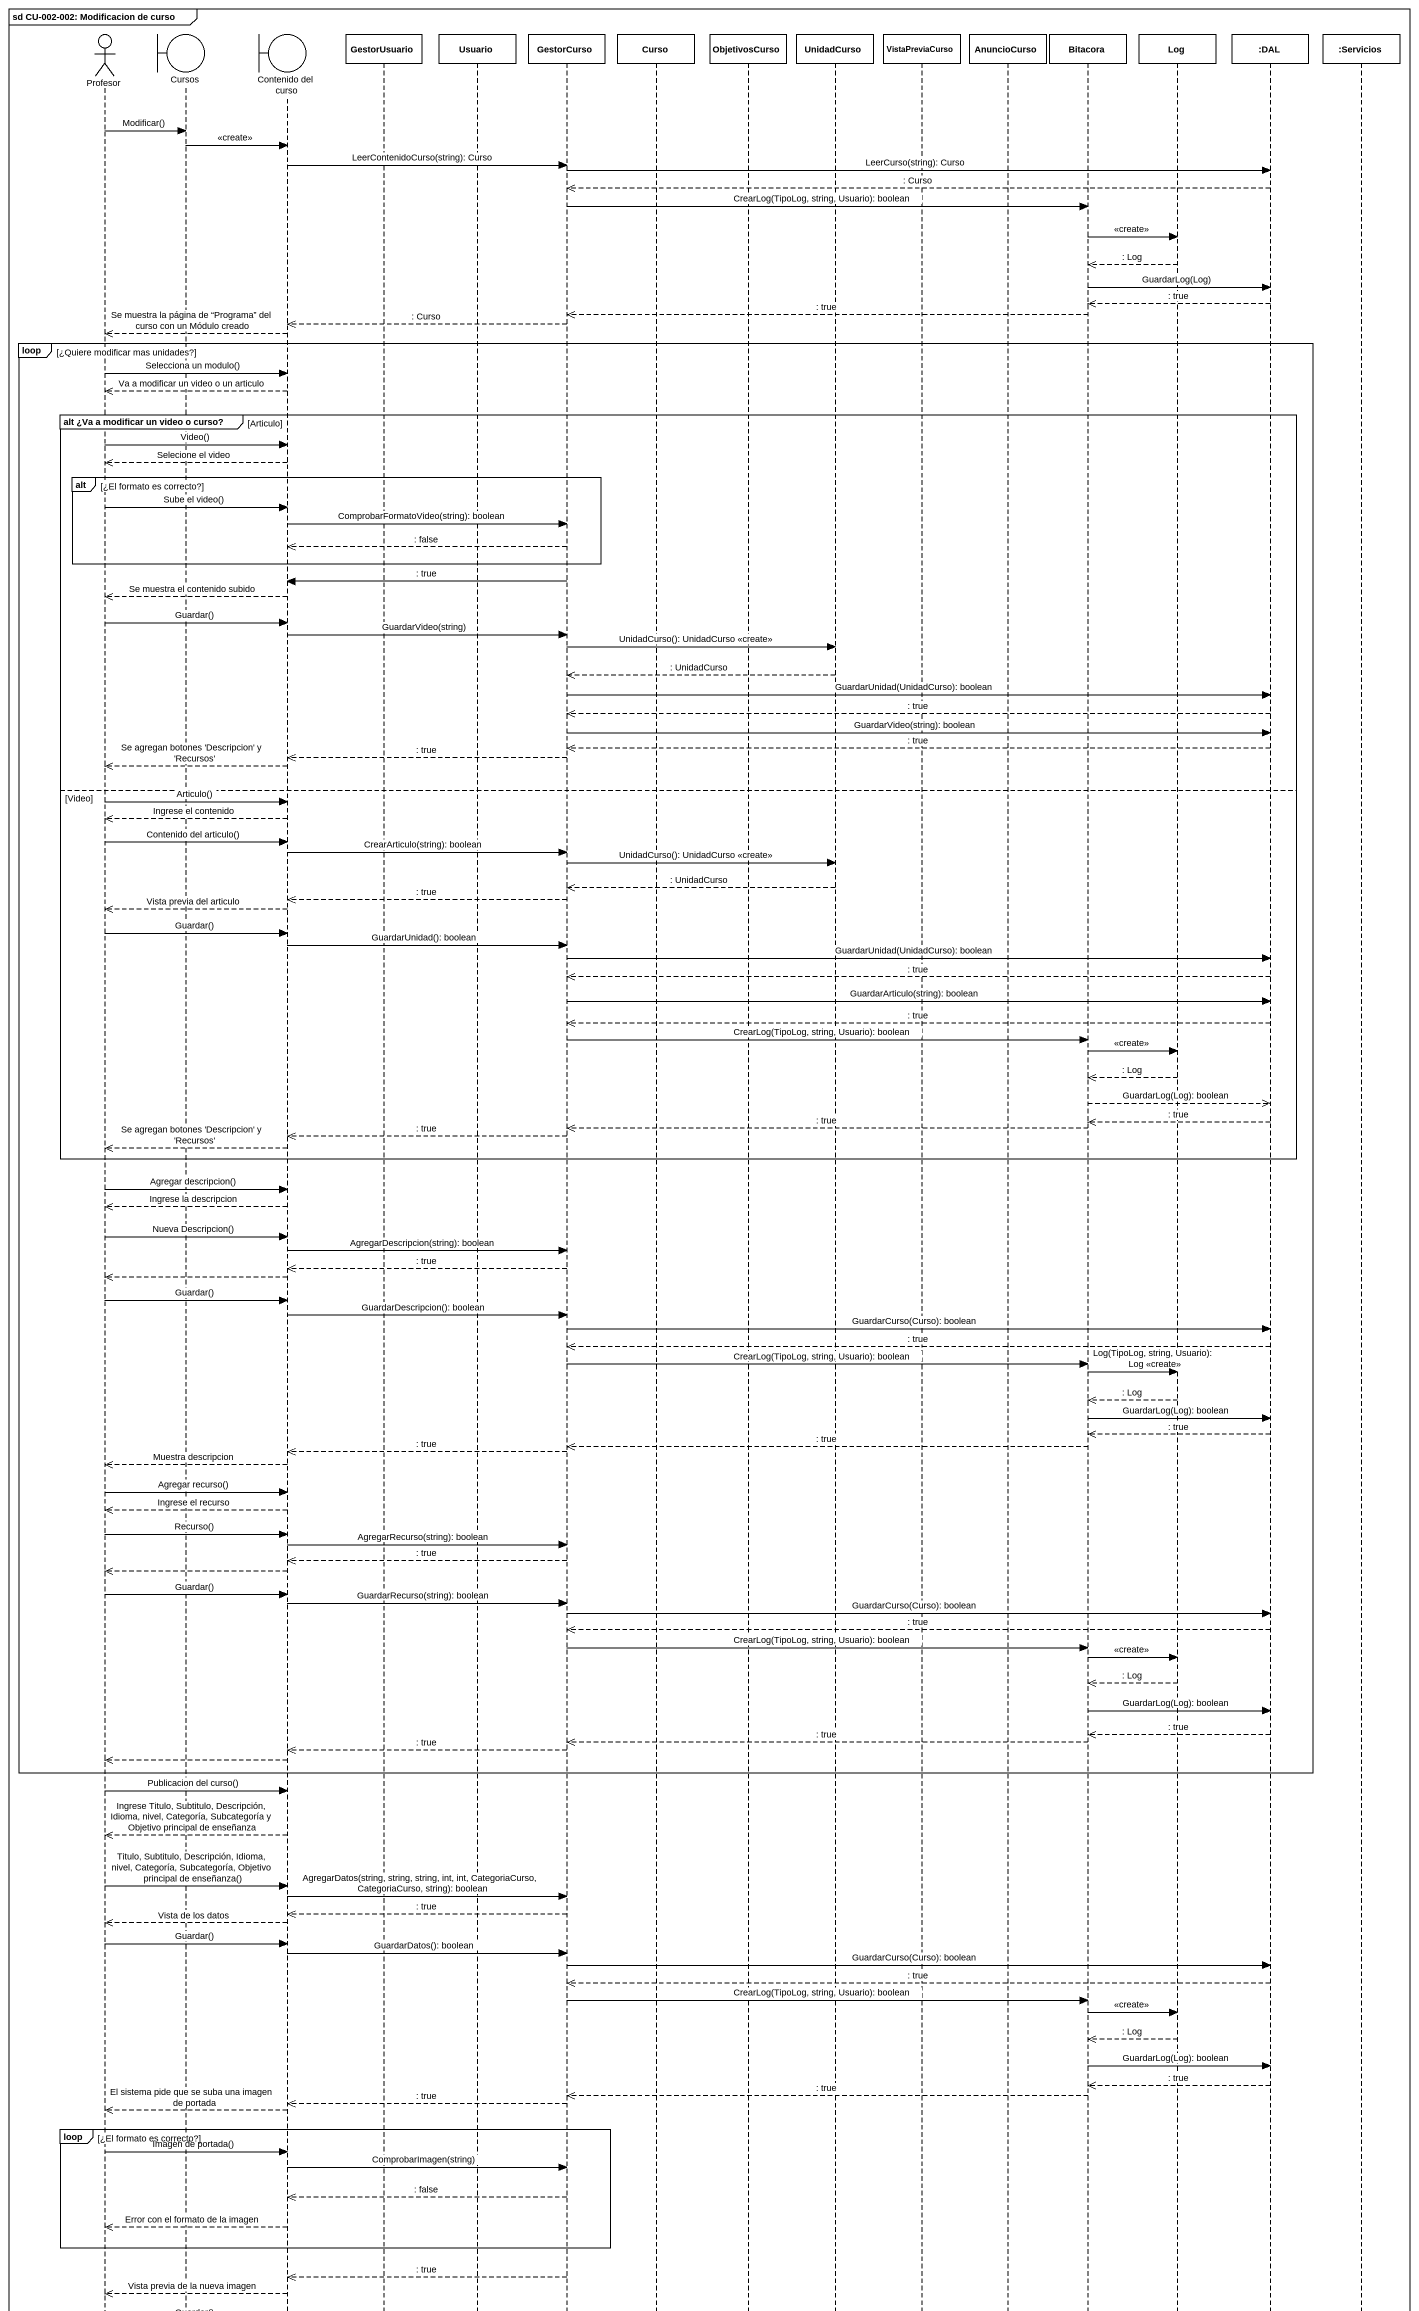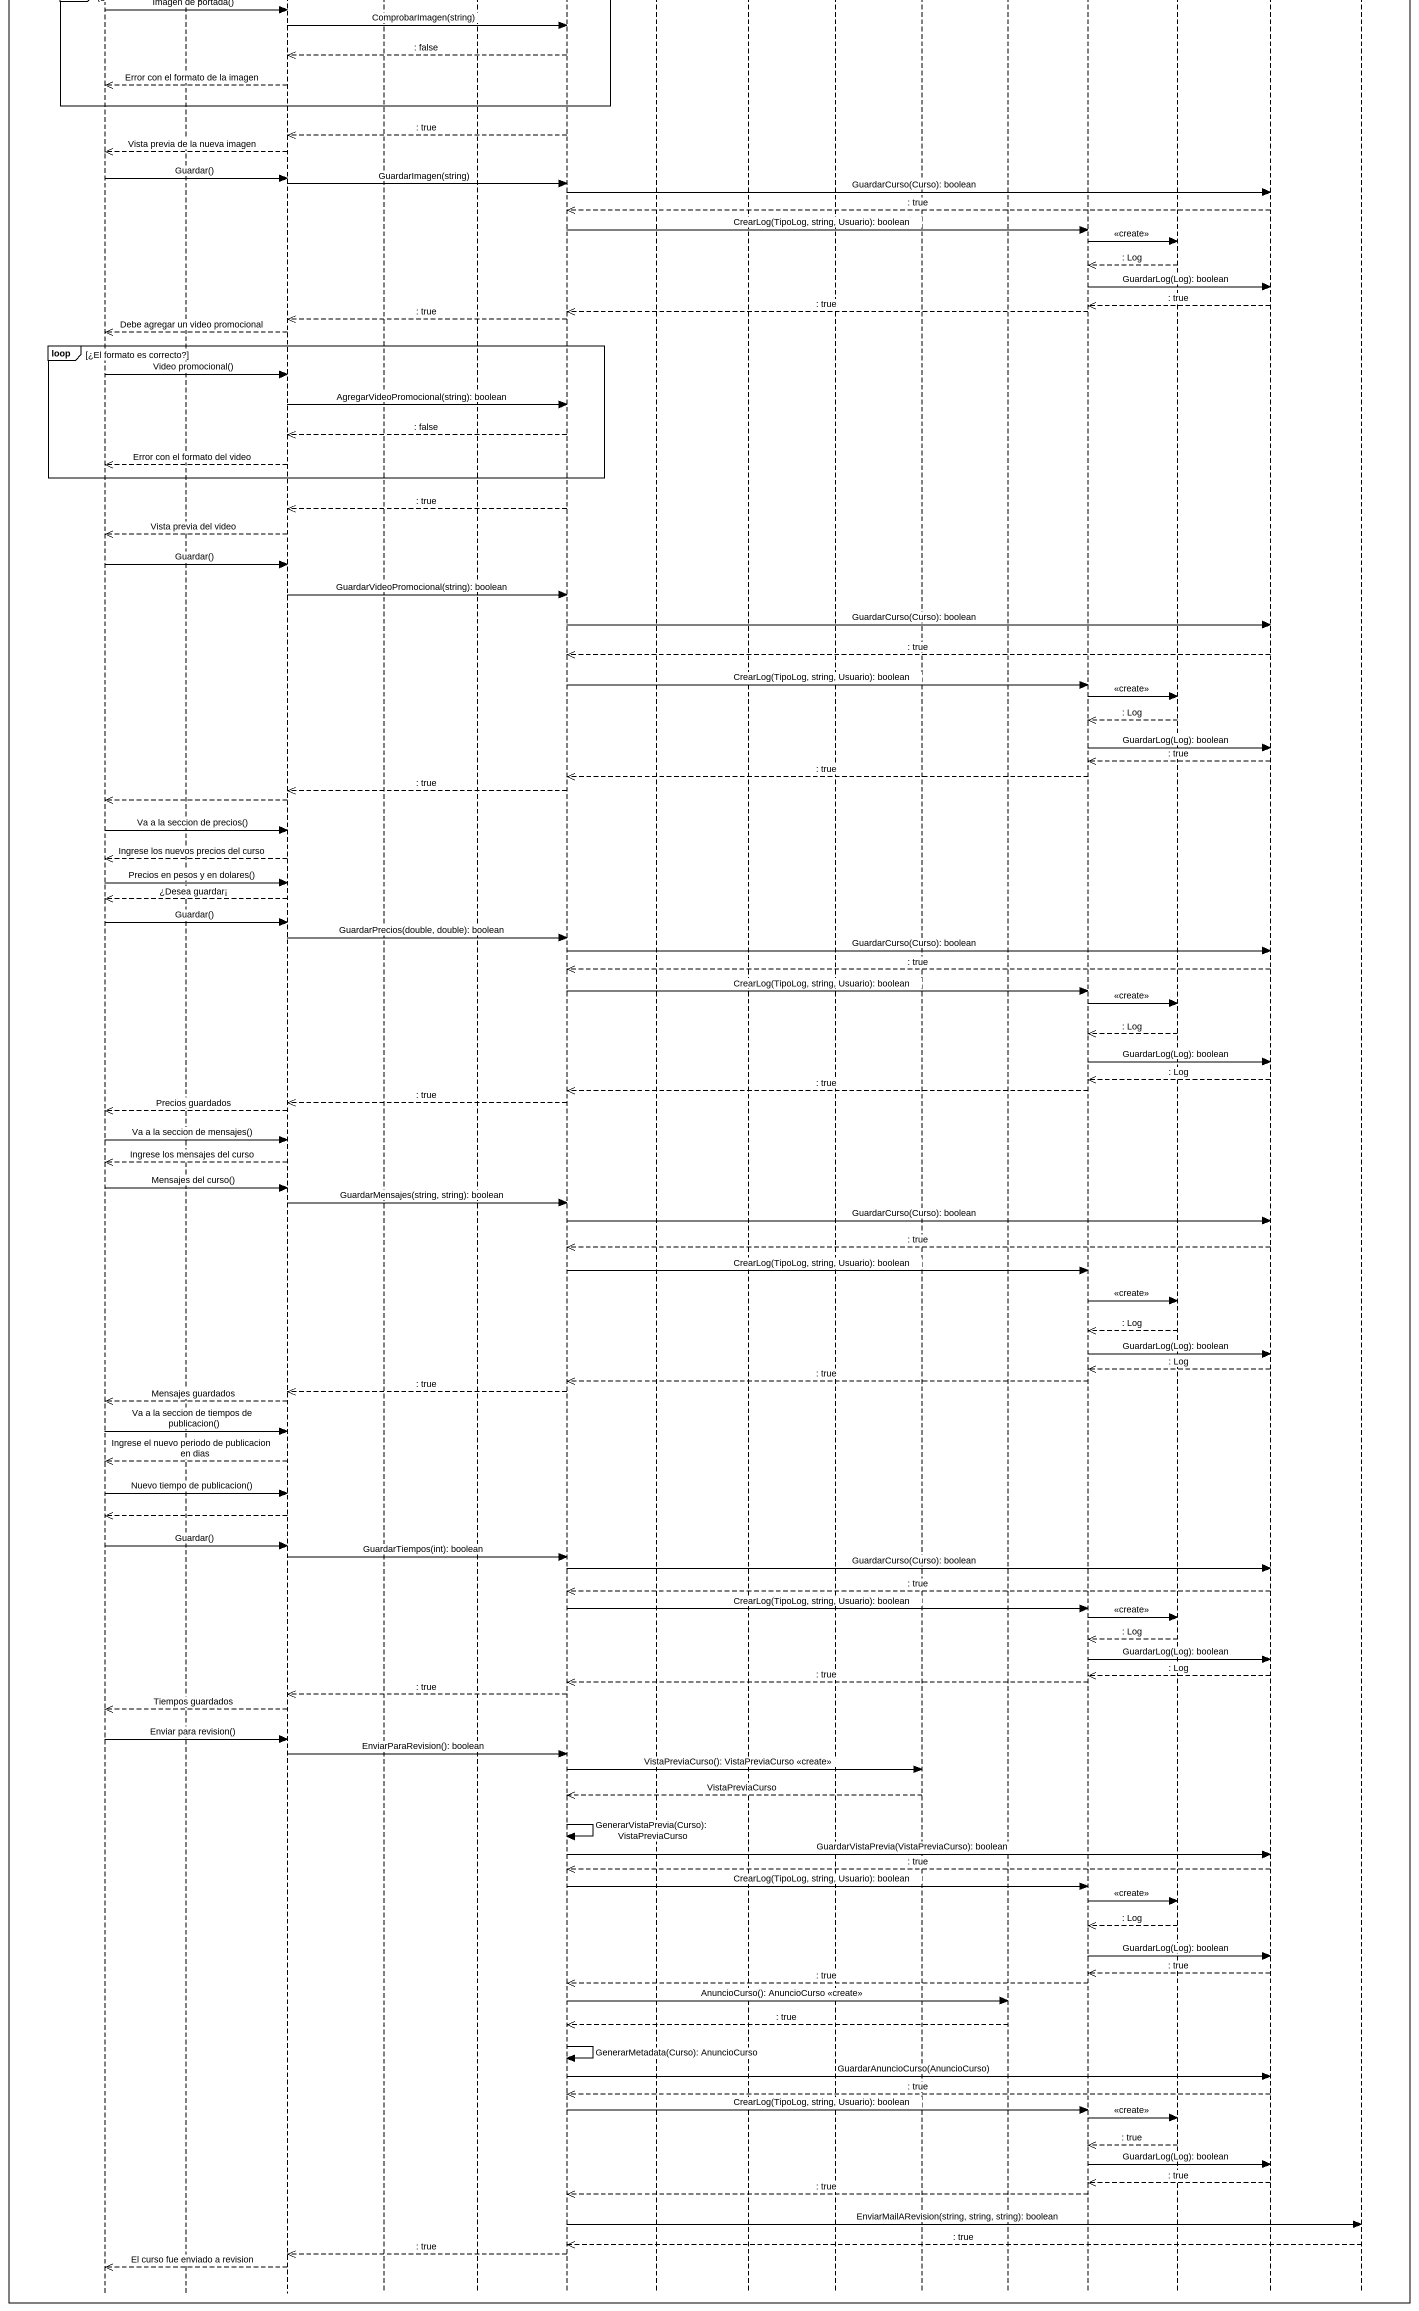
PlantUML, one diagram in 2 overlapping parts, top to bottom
@startuml
mainframe sd CU-002-002: Modificacion de curso
hide footbox
actor Profesor
boundary Cursos
boundary "Contenido del curso" as Contenido_del_curso
participant GestorUsuario
participant Usuario
participant GestorCurso
participant Curso
participant ObjetivosCurso
participant UnidadCurso
participant VistaPreviaCurso
participant AnuncioCurso
participant Bitacora
participant Log
participant ":DAL" as DAL
participant ":Servicios" as Servicios

Profesor -> Cursos : Modificar()
Cursos -> Contenido_del_curso : <<create>>
Contenido_del_curso -> GestorCurso : LeerContenidoCurso(string): Curso
GestorCurso -> DAL : LeerCurso(string): Curso
DAL -->> GestorCurso : : Curso
GestorCurso -> Bitacora : CrearLog(TipoLog, string, Usuario): boolean
Bitacora -> Log : <<create>>
Log -->> Bitacora : : Log
Bitacora -> DAL : GuardarLog(Log)
DAL -->> Bitacora : : true
Bitacora -->> GestorCurso : : true
GestorCurso -->> Contenido_del_curso : : Curso
Contenido_del_curso -->> Profesor : Se muestra la página de “Programa” del curso con un Módulo creado
loop ¿Quiere modificar mas unidades?
  Profesor -> Contenido_del_curso : Selecciona un modulo()
  Contenido_del_curso -->> Profesor : Va a modificar un video o un articulo
  group alt ¿Va a modificar un video o curso? [Articulo]
    Profesor -> Contenido_del_curso : Video()
    Contenido_del_curso -->> Profesor : Selecione el video
    alt ¿El formato es correcto?
      Profesor -> Contenido_del_curso : Sube el video()
      Contenido_del_curso -> GestorCurso : ComprobarFormatoVideo(string): boolean
      GestorCurso -->> Contenido_del_curso : : false
    end
    GestorCurso -> Contenido_del_curso : : true
    Contenido_del_curso -->> Profesor : Se muestra el contenido subido
    Profesor -> Contenido_del_curso : Guardar()
    Contenido_del_curso -> GestorCurso : GuardarVideo(string)
    GestorCurso -> UnidadCurso : UnidadCurso(): UnidadCurso <<create>>
    UnidadCurso -->> GestorCurso : : UnidadCurso
    GestorCurso -> DAL : GuardarUnidad(UnidadCurso): boolean
    DAL -->> GestorCurso : : true
    GestorCurso -> DAL : GuardarVideo(string): boolean
    DAL -->> GestorCurso : : true
    GestorCurso -->> Contenido_del_curso : : true
    Contenido_del_curso -->> Profesor : Se agregan botones 'Descripcion' y 'Recursos'
  else Video
    Profesor -> Contenido_del_curso : Articulo()
    Contenido_del_curso -->> Profesor : Ingrese el contenido
    Profesor -> Contenido_del_curso : Contenido del articulo()
    Contenido_del_curso -> GestorCurso : CrearArticulo(string): boolean
    GestorCurso -> UnidadCurso : UnidadCurso(): UnidadCurso <<create>>
    UnidadCurso -->> GestorCurso : : UnidadCurso
    GestorCurso -->> Contenido_del_curso : : true
    Contenido_del_curso -->> Profesor : Vista previa del articulo
    Profesor -> Contenido_del_curso : Guardar()
    Contenido_del_curso -> GestorCurso : GuardarUnidad(): boolean
    GestorCurso -> DAL : GuardarUnidad(UnidadCurso): boolean
    DAL -->> GestorCurso : : true
    GestorCurso -> DAL : GuardarArticulo(string): boolean
    DAL -->> GestorCurso : : true
    GestorCurso -> Bitacora : CrearLog(TipoLog, string, Usuario): boolean
    Bitacora -> Log : <<create>>
    Log -->> Bitacora : : Log
    Bitacora -->> DAL : GuardarLog(Log): boolean
    DAL -->> Bitacora : : true
    Bitacora -->> GestorCurso : : true
    GestorCurso -->> Contenido_del_curso : : true
    Contenido_del_curso -->> Profesor : Se agregan botones 'Descripcion' y 'Recursos'
  end
  Profesor -> Contenido_del_curso : Agregar descripcion()
  Contenido_del_curso -->> Profesor : Ingrese la descripcion
  Profesor -> Contenido_del_curso : Nueva Descripcion()
  Contenido_del_curso -> GestorCurso : AgregarDescripcion(string): boolean
  GestorCurso -->> Contenido_del_curso : : true
  Contenido_del_curso -->> Profesor
  Profesor -> Contenido_del_curso : Guardar()
  Contenido_del_curso -> GestorCurso : GuardarDescripcion(): boolean
  GestorCurso -> DAL : GuardarCurso(Curso): boolean
  DAL -->> GestorCurso : : true
  GestorCurso -> Bitacora : CrearLog(TipoLog, string, Usuario): boolean
  Bitacora -> Log : Log(TipoLog, string, Usuario): Log <<create>>
  Log -->> Bitacora : : Log
  Bitacora -> DAL : GuardarLog(Log): boolean
  DAL -->> Bitacora : : true
  Bitacora -->> GestorCurso : : true
  GestorCurso -->> Contenido_del_curso : : true
  Contenido_del_curso -->> Profesor : Muestra descripcion
  Profesor -> Contenido_del_curso : Agregar recurso()
  Contenido_del_curso -->> Profesor : Ingrese el recurso
  Profesor -> Contenido_del_curso : Recurso()
  Contenido_del_curso -> GestorCurso : AgregarRecurso(string): boolean
  GestorCurso -->> Contenido_del_curso : : true
  Contenido_del_curso -->> Profesor
  Profesor -> Contenido_del_curso : Guardar()
  Contenido_del_curso -> GestorCurso : GuardarRecurso(string): boolean
  GestorCurso -> DAL : GuardarCurso(Curso): boolean
  DAL -->> GestorCurso : : true
  GestorCurso -> Bitacora : CrearLog(TipoLog, string, Usuario): boolean
  Bitacora -> Log : <<create>>
  Log -->> Bitacora : : Log
  Bitacora -> DAL : GuardarLog(Log): boolean
  DAL -->> Bitacora : : true
  Bitacora -->> GestorCurso : : true
  GestorCurso -->> Contenido_del_curso : : true
  Contenido_del_curso -->> Profesor
end
Profesor -> Contenido_del_curso : Publicacion del curso()
Contenido_del_curso -->> Profesor : Ingrese Titulo, Subtitulo, Descripción, Idioma, nivel, Categoría, Subcategoría y Objetivo principal de enseñanza
Profesor -> Contenido_del_curso : Titulo, Subtitulo, Descripción, Idioma, nivel, Categoría, Subcategoría, Objetivo principal de enseñanza()
Contenido_del_curso -> GestorCurso : AgregarDatos(string, string, string, int, int, CategoriaCurso, CategoriaCurso, string): boolean
GestorCurso -->> Contenido_del_curso : : true
Contenido_del_curso -->> Profesor : Vista de los datos
Profesor -> Contenido_del_curso : Guardar()
Contenido_del_curso -> GestorCurso : GuardarDatos(): boolean
GestorCurso -> DAL : GuardarCurso(Curso): boolean
DAL -->> GestorCurso : : true
GestorCurso -> Bitacora : CrearLog(TipoLog, string, Usuario): boolean
Bitacora -> Log : <<create>>
Log -->> Bitacora : : Log
Bitacora -> DAL : GuardarLog(Log): boolean
DAL -->> Bitacora : : true
Bitacora -->> GestorCurso : : true
GestorCurso -->> Contenido_del_curso : : true
Contenido_del_curso -->> Profesor : El sistema pide que se suba una imagen de portada
loop ¿El formato es correcto?
  Profesor -> Contenido_del_curso : Imagen de portada()
  Contenido_del_curso -> GestorCurso : ComprobarImagen(string)
  GestorCurso -->> Contenido_del_curso : : false
  Contenido_del_curso -->> Profesor : Error con el formato de la imagen
end
GestorCurso -->> Contenido_del_curso : : true
Contenido_del_curso -->> Profesor : Vista previa de la nueva imagen
Profesor -> Contenido_del_curso : Guardar()
Contenido_del_curso -> GestorCurso : GuardarImagen(string)
GestorCurso -> DAL : GuardarCurso(Curso): boolean
DAL -->> GestorCurso : : true
GestorCurso -> Bitacora : CrearLog(TipoLog, string, Usuario): boolean
Bitacora -> Log : <<create>>
Log -->> Bitacora : : Log
Bitacora -> DAL : GuardarLog(Log): boolean
DAL -->> Bitacora : : true
Bitacora -->> GestorCurso : : true
GestorCurso -->> Contenido_del_curso : : true
Contenido_del_curso -->> Profesor : Debe agregar un video promocional
loop ¿El formato es correcto?
  Profesor -> Contenido_del_curso : Video promocional()
  Contenido_del_curso -> GestorCurso : AgregarVideoPromocional(string): boolean
  GestorCurso -->> Contenido_del_curso : : false
  Contenido_del_curso -->> Profesor : Error con el formato del video
end
GestorCurso -->> Contenido_del_curso : : true
Contenido_del_curso -->> Profesor : Vista previa del video
Profesor -> Contenido_del_curso : Guardar()
Contenido_del_curso -> GestorCurso : GuardarVideoPromocional(string): boolean
GestorCurso -> DAL : GuardarCurso(Curso): boolean
DAL -->> GestorCurso : : true
GestorCurso -> Bitacora : CrearLog(TipoLog, string, Usuario): boolean
Bitacora -> Log : <<create>>
Log -->> Bitacora : : Log
Bitacora -> DAL : GuardarLog(Log): boolean
DAL -->> Bitacora : : true
Bitacora -->> GestorCurso : : true
GestorCurso -->> Contenido_del_curso : : true
Contenido_del_curso -->> Profesor
Profesor -> Contenido_del_curso : Va a la seccion de precios()
Contenido_del_curso -->> Profesor : Ingrese los nuevos precios del curso
Profesor -> Contenido_del_curso : Precios en pesos y en dolares()
Contenido_del_curso -->> Profesor : ¿Desea guardar¡
Profesor -> Contenido_del_curso : Guardar()
Contenido_del_curso -> GestorCurso : GuardarPrecios(double, double): boolean
GestorCurso -> DAL : GuardarCurso(Curso): boolean
DAL -->> GestorCurso : : true
GestorCurso -> Bitacora : CrearLog(TipoLog, string, Usuario): boolean
Bitacora -> Log : <<create>>
Log -->> Bitacora : : Log
Bitacora -> DAL : GuardarLog(Log): boolean
DAL -->> Bitacora : : Log
Bitacora -->> GestorCurso : : true
GestorCurso -->> Contenido_del_curso : : true
Contenido_del_curso -->> Profesor : Precios guardados
Profesor -> Contenido_del_curso : Va a la seccion de mensajes()
Contenido_del_curso -->> Profesor : Ingrese los mensajes del curso
Profesor -> Contenido_del_curso : Mensajes del curso()
Contenido_del_curso -> GestorCurso : GuardarMensajes(string, string): boolean
GestorCurso -> DAL : GuardarCurso(Curso): boolean
DAL -->> GestorCurso : : true
GestorCurso -> Bitacora : CrearLog(TipoLog, string, Usuario): boolean
Bitacora -> Log : <<create>>
Log -->> Bitacora : : Log
Bitacora -> DAL : GuardarLog(Log): boolean
DAL -->> Bitacora : : Log
Bitacora -->> GestorCurso : : true
GestorCurso -->> Contenido_del_curso : : true
Contenido_del_curso -->> Profesor : Mensajes guardados
Profesor -> Contenido_del_curso : Va a la seccion de tiempos de publicacion()
Contenido_del_curso -->> Profesor : Ingrese el nuevo periodo de publicacion en dias
Profesor -> Contenido_del_curso : Nuevo tiempo de publicacion()
Contenido_del_curso -->> Profesor
Profesor -> Contenido_del_curso : Guardar()
Contenido_del_curso -> GestorCurso : GuardarTiempos(int): boolean
GestorCurso -> DAL : GuardarCurso(Curso): boolean
DAL -->> GestorCurso : : true
GestorCurso -> Bitacora : CrearLog(TipoLog, string, Usuario): boolean
Bitacora -> Log : <<create>>
Log -->> Bitacora : : Log
Bitacora -> DAL : GuardarLog(Log): boolean
DAL -->> Bitacora : : Log
Bitacora -->> GestorCurso : : true
GestorCurso -->> Contenido_del_curso : : true
Contenido_del_curso -->> Profesor : Tiempos guardados
Profesor -> Contenido_del_curso : Enviar para revision()
Contenido_del_curso -> GestorCurso : EnviarParaRevision(): boolean
GestorCurso -> VistaPreviaCurso : VistaPreviaCurso(): VistaPreviaCurso <<create>>
VistaPreviaCurso -->> GestorCurso : VistaPreviaCurso
GestorCurso -> GestorCurso : GenerarVistaPrevia(Curso): VistaPreviaCurso
GestorCurso -> DAL : GuardarVistaPrevia(VistaPreviaCurso): boolean
DAL -->> GestorCurso : : true
GestorCurso -> Bitacora : CrearLog(TipoLog, string, Usuario): boolean
Bitacora -> Log : <<create>>
Log -->> Bitacora : : Log
Bitacora -> DAL : GuardarLog(Log): boolean
DAL -->> Bitacora : : true
Bitacora -->> GestorCurso : : true
GestorCurso -> AnuncioCurso : AnuncioCurso(): AnuncioCurso <<create>>
AnuncioCurso -->> GestorCurso : : true
GestorCurso -> GestorCurso : GenerarMetadata(Curso): AnuncioCurso
GestorCurso -> DAL : GuardarAnuncioCurso(AnuncioCurso)
DAL -->> GestorCurso : : true
GestorCurso -> Bitacora : CrearLog(TipoLog, string, Usuario): boolean
Bitacora -> Log : <<create>>
Log -->> Bitacora : : true
Bitacora -> DAL : GuardarLog(Log): boolean
DAL -->> Bitacora : : true
Bitacora -->> GestorCurso : : true
GestorCurso -> Servicios : EnviarMailARevision(string, string, string): boolean
Servicios -->> GestorCurso : : true
GestorCurso -->> Contenido_del_curso : : true
Contenido_del_curso -->> Profesor : El curso fue enviado a revision
@enduml
